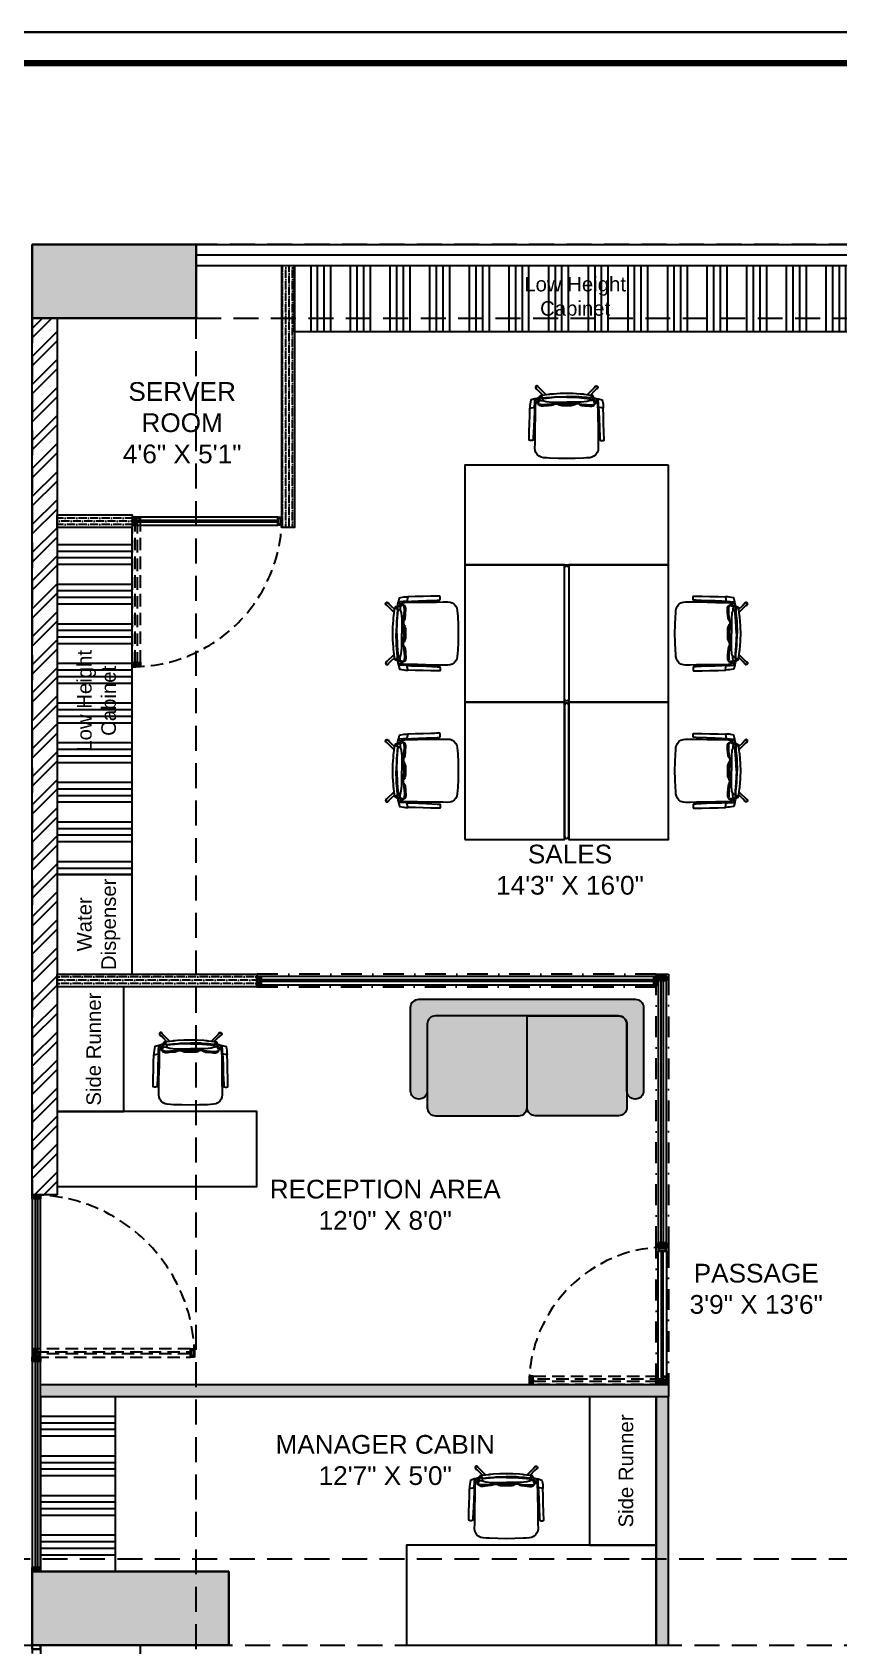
# Model space of a CAD drawing. Header units: inches. Extents: x -1805 to -919, y 1140 to 1766.
# Drawn here: x -1391 to -1197.1, y 1378.3 to 1766.2 of the extents above; entities that cross this region are included whole.
import ezdxf

# ---------------------------------------------------------------- set-up
doc = ezdxf.new("R2010")
doc.units = ezdxf.units.IN
for name, pattern in [('( Dashed )', [0.75, 0.5, -0.25]), ('( Hidden )', [0.375, 0.25, -0.125]), ('DASHDOT', [1, 0.5, -0.25, 0, -0.25])]:
    doc.linetypes.add(name, pattern=pattern)
for name, color, linetype in [('.', 252, 'Continuous'), ('I- Beam', 1, '( Hidden )'), ('I- Furniture', 42, 'Continuous'), ('I- Glass', 4, 'Continuous'), ('I- Partitions', 42, 'Continuous'), ('I- Text', 251, 'Continuous'), ('I- WAll', 251, 'Continuous'), ('I- Window', 140, 'Continuous')]:
    doc.layers.add(name, color=color, linetype=linetype)
doc.layers.add('I- Column', color=1, linetype='Continuous', lineweight=30)
doc.layers.add('I- Name Plate', color=250, linetype='Continuous', true_color=0x333333)
doc.styles.get("Standard").update_dxf_attribs({"font": 'arial.ttf'})

# ---------------------------------------------------------------- blocks, each defined once
blk = doc.blocks.new('Chair')
at = {"layer": 'I- Furniture', "elevation": 0}
for points in [[(-201.951, 1576.528), (-201.956, 1576.53), (-201.958, 1576.536), (-201.959, 1576.54), (-201.961, 1576.552), (-201.962, 1576.593), (-201.962, 1576.644), (-201.964, 1576.706), (-201.964, 1576.741), (-201.964, 1576.784), (-201.965, 1576.832), (-201.966, 1576.866), (-201.964, 1576.883), (-201.958, 1576.899), (-201.948, 1576.913), (-201.934, 1576.925), (-201.919, 1576.932), (-201.903, 1576.936), (-201.879, 1576.937), (-201.858, 1576.939), (-201.796, 1576.941), (-201.733, 1576.943), (-201.671, 1576.941), (-201.608, 1576.939), (-201.588, 1576.937), (-201.563, 1576.936), (-201.547, 1576.932), (-201.533, 1576.925), (-201.518, 1576.913), (-201.509, 1576.899), (-201.503, 1576.883), (-201.501, 1576.866), (-201.502, 1576.832), (-201.502, 1576.784), (-201.502, 1576.741), (-201.503, 1576.706), (-201.505, 1576.644), (-201.505, 1576.593), (-201.506, 1576.552), (-201.508, 1576.54), (-201.509, 1576.536), (-201.511, 1576.53), (-201.516, 1576.528)], [(-201.968, 1576.565), (-201.97, 1576.6), (-201.972, 1576.651), (-201.974, 1576.711), (-201.978, 1576.788), (-201.978, 1576.806), (-201.979, 1576.807), (-201.984, 1576.809), (-201.988, 1576.81), (-201.993, 1576.81), (-201.998, 1576.81), (-202.003, 1576.809), (-202.007, 1576.807), (-202.008, 1576.807), (-202.008, 1576.806), (-202.008, 1576.804), (-202.008, 1576.797), (-202.008, 1576.789), (-202.008, 1576.784), (-202.007, 1576.769), (-202.007, 1576.757), (-202.007, 1576.743), (-202.005, 1576.686), (-202.004, 1576.627), (-202.002, 1576.576), (-202.002, 1576.574), (-202.002, 1576.573), (-202.001, 1576.573)], [(-201.499, 1576.565), (-201.497, 1576.6), (-201.495, 1576.651), (-201.493, 1576.711), (-201.489, 1576.788), (-201.488, 1576.806), (-201.488, 1576.807), (-201.483, 1576.809), (-201.478, 1576.81), (-201.474, 1576.81), (-201.469, 1576.81), (-201.464, 1576.809), (-201.46, 1576.807), (-201.459, 1576.807), (-201.459, 1576.806), (-201.459, 1576.804), (-201.459, 1576.797), (-201.459, 1576.789), (-201.459, 1576.784), (-201.459, 1576.769), (-201.46, 1576.757), (-201.46, 1576.743), (-201.462, 1576.686), (-201.463, 1576.627), (-201.464, 1576.576), (-201.465, 1576.574), (-201.465, 1576.573), (-201.465, 1576.573)], [(-201.933, 1576.497), (-201.943, 1576.499), (-201.949, 1576.501), (-201.966, 1576.504), (-201.994, 1576.512), (-201.995, 1576.513), (-202.001, 1576.543), (-202.001, 1576.556), (-202.002, 1576.573), (-202.001, 1576.573), (-201.969, 1576.566), (-201.968, 1576.565), (-201.968, 1576.56), (-201.966, 1576.554), (-201.963, 1576.549), (-201.96, 1576.547)], [(-201.534, 1576.497), (-201.523, 1576.499), (-201.518, 1576.501), (-201.501, 1576.504), (-201.473, 1576.512), (-201.472, 1576.513), (-201.466, 1576.543), (-201.465, 1576.556), (-201.465, 1576.573), (-201.466, 1576.573), (-201.498, 1576.566), (-201.499, 1576.565), (-201.499, 1576.56), (-201.5, 1576.554), (-201.504, 1576.549), (-201.507, 1576.547)], [(-201.968, 1576.56), (-201.967, 1576.538), (-201.966, 1576.512), (-201.966, 1576.507), (-201.966, 1576.505), (-201.968, 1576.505), (-201.968, 1576.505)], [(-201.96, 1576.503), (-201.957, 1576.509), (-201.955, 1576.514), (-201.952, 1576.525), (-201.948, 1576.532), (-201.947, 1576.532), (-201.946, 1576.53), (-201.944, 1576.525), (-201.929, 1576.485), (-201.926, 1576.48), (-201.924, 1576.479), (-201.922, 1576.48), (-201.92, 1576.483), (-201.918, 1576.486), (-201.916, 1576.489), (-201.912, 1576.496), (-201.909, 1576.497), (-201.903, 1576.497), (-201.894, 1576.497), (-201.883, 1576.496), (-201.866, 1576.494), (-201.822, 1576.49), (-201.809, 1576.489), (-201.734, 1576.487)], [(-201.887, 1576.474), (-201.945, 1576.415), (-201.948, 1576.413), (-201.95, 1576.413), (-201.953, 1576.413), (-201.955, 1576.413), (-201.957, 1576.415), (-201.959, 1576.417), (-201.96, 1576.42), (-201.96, 1576.422), (-201.959, 1576.425), (-201.958, 1576.427), (-201.939, 1576.445), (-201.908, 1576.477)], [(-201.734, 1576.492), (-201.822, 1576.496), (-201.881, 1576.501), (-201.903, 1576.502), (-201.91, 1576.502), (-201.912, 1576.501), (-201.917, 1576.492), (-201.921, 1576.487), (-201.924, 1576.485), (-201.926, 1576.485), (-201.929, 1576.49), (-201.943, 1576.526), (-201.948, 1576.534), (-201.95, 1576.533), (-201.952, 1576.525)], [(-201.815, 1576.529), (-201.815, 1576.529), (-201.815, 1576.534), (-201.815, 1576.534), (-201.82, 1576.537), (-201.825, 1576.539), (-201.829, 1576.541), (-201.843, 1576.544), (-201.853, 1576.545), (-201.879, 1576.547), (-201.897, 1576.548), (-201.908, 1576.548), (-201.925, 1576.547), (-201.93, 1576.546), (-201.94, 1576.543), (-201.942, 1576.542), (-201.939, 1576.536), (-201.936, 1576.527), (-201.932, 1576.515), (-201.928, 1576.503), (-201.925, 1576.494)], [(-201.815, 1576.534), (-201.818, 1576.538), (-201.825, 1576.544), (-201.834, 1576.55), (-201.845, 1576.553), (-201.868, 1576.555), (-201.887, 1576.557), (-201.903, 1576.558), (-201.917, 1576.558), (-201.923, 1576.557), (-201.928, 1576.555), (-201.933, 1576.553), (-201.936, 1576.55), (-201.939, 1576.547), (-201.941, 1576.544), (-201.941, 1576.543)], [(-201.931, 1576.516), (-201.912, 1576.518), (-201.9, 1576.519)], [(-201.914, 1576.498), (-201.921, 1576.492), (-201.922, 1576.491), (-201.923, 1576.491), (-201.924, 1576.492), (-201.925, 1576.493)], [(-201.543, 1576.479), (-201.601, 1576.471), (-201.608, 1576.47), (-201.612, 1576.469), (-201.62, 1576.469), (-201.637, 1576.467), (-201.685, 1576.464), (-201.733, 1576.463), (-201.782, 1576.464), (-201.83, 1576.467), (-201.847, 1576.469), (-201.855, 1576.469), (-201.859, 1576.47), (-201.865, 1576.471), (-201.924, 1576.479)], [(-201.911, 1576.504), (-201.909, 1576.51), (-201.9, 1576.519), (-201.884, 1576.525), (-201.84, 1576.529), (-201.815, 1576.529), (-201.804, 1576.529), (-201.768, 1576.529), (-201.734, 1576.529)], [(-201.822, 1576.542), (-201.809, 1576.541)], [(-201.809, 1576.541), (-201.807, 1576.541), (-201.803, 1576.542), (-201.796, 1576.545)], [(-201.805, 1576.534), (-201.796, 1576.545), (-201.792, 1576.548), (-201.785, 1576.552), (-201.775, 1576.554), (-201.767, 1576.555), (-201.762, 1576.555), (-201.733, 1576.555), (-201.704, 1576.555), (-201.7, 1576.555), (-201.692, 1576.554), (-201.682, 1576.552), (-201.675, 1576.548), (-201.671, 1576.545), (-201.662, 1576.534)], [(-201.804, 1576.529), (-201.805, 1576.534), (-201.79, 1576.539), (-201.777, 1576.541), (-201.733, 1576.543), (-201.69, 1576.541), (-201.676, 1576.539), (-201.662, 1576.534), (-201.662, 1576.529)], [(-201.733, 1576.492), (-201.645, 1576.496), (-201.586, 1576.501), (-201.564, 1576.502), (-201.557, 1576.502), (-201.555, 1576.501), (-201.549, 1576.492), (-201.546, 1576.487), (-201.543, 1576.485), (-201.541, 1576.485), (-201.538, 1576.49), (-201.524, 1576.526), (-201.519, 1576.534), (-201.517, 1576.533), (-201.515, 1576.525)], [(-201.507, 1576.503), (-201.51, 1576.509), (-201.512, 1576.514), (-201.514, 1576.525), (-201.518, 1576.532), (-201.52, 1576.532), (-201.521, 1576.53), (-201.523, 1576.525), (-201.538, 1576.485), (-201.541, 1576.48), (-201.543, 1576.479), (-201.544, 1576.48), (-201.547, 1576.483), (-201.549, 1576.486), (-201.551, 1576.489), (-201.555, 1576.496), (-201.557, 1576.497), (-201.564, 1576.497), (-201.573, 1576.497), (-201.583, 1576.496), (-201.601, 1576.494), (-201.645, 1576.49), (-201.658, 1576.489), (-201.733, 1576.487)], [(-201.556, 1576.504), (-201.557, 1576.51), (-201.567, 1576.519), (-201.583, 1576.525), (-201.626, 1576.529), (-201.652, 1576.529), (-201.662, 1576.529), (-201.699, 1576.529), (-201.733, 1576.529)], [(-201.658, 1576.541), (-201.66, 1576.541), (-201.664, 1576.542), (-201.671, 1576.545)], [(-201.644, 1576.542), (-201.658, 1576.541)], [(-201.652, 1576.529), (-201.652, 1576.529), (-201.651, 1576.534), (-201.651, 1576.534), (-201.646, 1576.537), (-201.641, 1576.539), (-201.638, 1576.541), (-201.623, 1576.544), (-201.614, 1576.545), (-201.588, 1576.547), (-201.569, 1576.548), (-201.559, 1576.548), (-201.542, 1576.547), (-201.537, 1576.546), (-201.527, 1576.543), (-201.525, 1576.542), (-201.527, 1576.536), (-201.531, 1576.527), (-201.534, 1576.515), (-201.539, 1576.503), (-201.542, 1576.494)], [(-201.651, 1576.534), (-201.648, 1576.538), (-201.642, 1576.544), (-201.633, 1576.55), (-201.621, 1576.553), (-201.599, 1576.555), (-201.579, 1576.557), (-201.564, 1576.558), (-201.55, 1576.558), (-201.544, 1576.557), (-201.539, 1576.555), (-201.534, 1576.553), (-201.531, 1576.55), (-201.528, 1576.547), (-201.526, 1576.544), (-201.525, 1576.543)], [(-201.58, 1576.474), (-201.522, 1576.415), (-201.518, 1576.413), (-201.517, 1576.413), (-201.514, 1576.413), (-201.512, 1576.413), (-201.509, 1576.415), (-201.508, 1576.417), (-201.507, 1576.42), (-201.507, 1576.422), (-201.508, 1576.425), (-201.509, 1576.427), (-201.528, 1576.445), (-201.558, 1576.477)], [(-201.536, 1576.516), (-201.555, 1576.518), (-201.567, 1576.519)], [(-201.549, 1576.494), (-201.546, 1576.492), (-201.545, 1576.491), (-201.544, 1576.491), (-201.543, 1576.492), (-201.542, 1576.493)], [(-201.499, 1576.56), (-201.5, 1576.538), (-201.501, 1576.512), (-201.501, 1576.507), (-201.501, 1576.505), (-201.499, 1576.505), (-201.499, 1576.505)], [(-201.938, 1576.422), (-201.939, 1576.42), (-201.942, 1576.416), (-201.944, 1576.413), (-201.946, 1576.411), (-201.95, 1576.41), (-201.953, 1576.41), (-201.956, 1576.411), (-201.959, 1576.413), (-201.961, 1576.416), (-201.962, 1576.419), (-201.962, 1576.423), (-201.961, 1576.426), (-201.959, 1576.429), (-201.956, 1576.431), (-201.951, 1576.434)], [(-201.529, 1576.422), (-201.527, 1576.42), (-201.525, 1576.416), (-201.523, 1576.413), (-201.52, 1576.411), (-201.517, 1576.41), (-201.514, 1576.41), (-201.51, 1576.411), (-201.508, 1576.413), (-201.506, 1576.416), (-201.505, 1576.419), (-201.505, 1576.423), (-201.506, 1576.426), (-201.508, 1576.429), (-201.511, 1576.431), (-201.516, 1576.434)]]:
    blk.add_lwpolyline(points, dxfattribs=at)

msp = doc.modelspace()

# ---------------------------------------------------------------- hatches: boundary and pattern name
at = {"layer": '.', "transparency": 33554623}
h = msp.add_hatch(dxfattribs=at)
h.set_pattern_fill('ANSI36', color=42, scale=0.25, angle=45)
h.set_pattern_definition([(90, (-976.8282, 0), (-0.79375, 1.3890625), [1.984375, -0.396875, 0, -0.396875])])
h.paths.add_polyline_path([(-1330.974, 1710.16), (-1327.974, 1710.16), (-1327.974, 1647.16), (-1330.974, 1647.16)])
at = {"layer": '.', "transparency": 33554687}
h = msp.add_hatch(dxfattribs=at)
h.set_pattern_fill('ANSI34', color=42, scale=0.5, angle=45)
h.paths.add_polyline_path([(-1193.039, 1694.16), (-1327.974, 1694.16), (-1327.974, 1710.16), (-1193.039, 1710.16)])
at = {"layer": '.', "transparency": 33554623}
h = msp.add_hatch(dxfattribs=at)
h.set_pattern_fill('ANSI36', color=42, scale=0.25, angle=135)
h.set_pattern_definition([(180, (-977.8282, 0), (-1.3890625, -0.79375), [1.984375, -0.396875, 0, -0.396875])])
h.paths.add_polyline_path([(-1366.974, 1647.16), (-1384.974, 1647.16), (-1384.974, 1650.16), (-1366.974, 1650.16)])
at = {"layer": '.', "transparency": 33554687}
h = msp.add_hatch(dxfattribs=at)
h.set_pattern_fill('ANSI34', color=42, scale=0.5, angle=135)
h.paths.add_polyline_path([(-1384.974, 1563.722), (-1366.974, 1563.722), (-1366.974, 1647.16), (-1384.974, 1647.16)])
at = {"layer": '.', "transparency": 33554623}
h = msp.add_hatch(dxfattribs=at)
h.set_pattern_fill('ANSI36', color=42, scale=0.25, angle=135)
h.paths.add_polyline_path([(-1384.974, 1539.722), (-1336.974, 1539.722), (-1336.974, 1536.722), (-1384.974, 1536.722)])
h = msp.add_hatch(dxfattribs=at)
h.set_pattern_fill('ANSI36', color=42, scale=0.25, angle=135)
h.paths.add_polyline_path([(-1388.972, 1441.149), (-1238.039, 1441.149), (-1238.039, 1438.149), (-1388.972, 1438.149)])
at = {"layer": '.', "transparency": 33554687}
h = msp.add_hatch(dxfattribs=at)
h.set_pattern_fill('ANSI34', color=42, scale=0.5, angle=135)
h.paths.add_polyline_path([(-1388.972, 1396.149), (-1370.972, 1396.149), (-1370.972, 1438.149), (-1388.972, 1438.149)])
at = {"layer": '.', "transparency": 33554495}
h = msp.add_hatch(color=42, dxfattribs=at)
h.dxf.hatch_style = 1
h.paths.add_polyline_path([(-1241.039, 1378.479), (-1238.039, 1378.479), (-1238.039, 1438.149), (-1241.039, 1438.149)])
at = {"true_color": 0x636466, "transparency": 33554687}
h = msp.add_hatch(dxfattribs=at)
h.set_pattern_fill('ANSI32', color=251, scale=0.5)
h.set_pattern_definition([(45, (-977.828, 0), (-3.367596, 3.367596), []), (45, (-975.583, 0), (-3.367596, 3.367596), [])])
h.paths.add_polyline_path([(-1390.974, 1697.432), (-1384.974, 1697.432), (-1384.974, 1486.722), (-1390.974, 1486.722)])
at = {"layer": 'I- Furniture', "true_color": 0x939598, "transparency": 33554687}
h = msp.add_hatch(color=252, dxfattribs=at)
h.dxf.hatch_style = 1
h.paths.add_polyline_path([(-1390.974, 1715.16), (-1351.604, 1715.16), (-1351.604, 1697.432), (-1390.974, 1697.432)])
h = msp.add_hatch(color=252, dxfattribs=at)
h.dxf.hatch_style = 1
h.paths.add_polyline_path([(-1390.972, 1396.149), (-1343.731, 1396.149), (-1343.731, 1378.479), (-1390.972, 1378.479)])
at = {"layer": 'I- Name Plate', "true_color": 0x504134, "transparency": 33554623}
msp.add_hatch(color=49, dxfattribs=at).paths.add_polyline_path([(-1250.039, 1529.722, -0.4142136), (-1248.039, 1527.722), (-1248.039, 1511.722, 0.4142136), (-1246.039, 1509.722, 0.4142136), (-1244.039, 1511.722), (-1244.039, 1531.722, 0.4142136), (-1246.039, 1533.722), (-1298.039, 1533.722, 0.4142136), (-1300.039, 1531.722), (-1300.039, 1511.722, 0.4142136), (-1298.039, 1509.722, 0.4142136), (-1296.039, 1511.722), (-1296.039, 1527.722, -0.4142136), (-1294.039, 1529.722)])
at = {"layer": 'I- Name Plate', "true_color": 0xc0b2a5, "transparency": 33554623}
for points in [[(-1274.039, 1505.722, 0.4142136), (-1272.039, 1507.722), (-1272.039, 1529.722), (-1294.039, 1529.722, 0.4142136), (-1296.039, 1527.722), (-1296.039, 1507.722, 0.4142136), (-1294.039, 1505.722)], [(-1250.039, 1505.722, 0.4142136), (-1248.039, 1507.722), (-1248.039, 1527.722, 0.4142136), (-1250.039, 1529.722), (-1272.039, 1529.722), (-1272.039, 1507.722, 0.4142136), (-1270.039, 1505.722)]]:
    msp.add_hatch(color=253, dxfattribs=at).paths.add_polyline_path(points)

# ---------------------------------------------------------------- linework, layer by layer
at = {"layer": 'I- Beam', "ltscale": 24, "elevation": 0}
for points in [[(-1103.514, 1715.16), (-1351.604, 1715.16), (-1351.604, 1697.432), (-1103.514, 1697.432)], [(-1351.604, 1697.432), (-1390.972, 1697.432), (-1390.972, 1188.487), (-1351.604, 1188.487)], [(-1103.514, 1399.13), (-1717.81, 1399.119), (-1717.81, 1378.415), (-1103.514, 1378.426)]]:
    msp.add_lwpolyline(points, close=True, dxfattribs=at)
at = {"layer": 'I- Column', "elevation": 0}
for points in [[(-1390.974, 1715.16), (-1351.604, 1715.16), (-1351.604, 1697.432), (-1390.974, 1697.432)], [(-1390.972, 1396.149), (-1343.731, 1396.149), (-1343.731, 1378.479), (-1390.972, 1378.479)]]:
    msp.add_lwpolyline(points, close=True, dxfattribs=at)
at = {"layer": 'I- Furniture', "elevation": 0}
for points in [[(-1193.039, 1694.16), (-1327.974, 1694.16), (-1327.974, 1710.16), (-1193.039, 1710.16)], [(-1238.039, 1662.16), (-1287.039, 1662.16), (-1287.039, 1638.16), (-1238.039, 1638.16)], [(-1384.974, 1563.722), (-1366.974, 1563.722), (-1366.974, 1647.16), (-1384.974, 1647.16)], [(-1287.039, 1605.16), (-1263.039, 1605.16), (-1263.039, 1638.16), (-1287.039, 1638.16)], [(-1238.039, 1638.16), (-1262.039, 1638.16), (-1262.039, 1605.16), (-1238.039, 1605.16)], [(-1287.039, 1572.16), (-1263.039, 1572.16), (-1263.039, 1605.16), (-1287.039, 1605.16)], [(-1238.039, 1605.16), (-1262.039, 1605.16), (-1262.039, 1572.16), (-1238.039, 1572.16)], [(-1384.974, 1539.722), (-1366.974, 1539.722), (-1366.974, 1563.722), (-1384.974, 1563.722)], [(-1384.974, 1506.722), (-1368.974, 1506.722), (-1368.974, 1536.722), (-1384.974, 1536.722)], [(-1384.974, 1488.722), (-1336.974, 1488.722), (-1336.974, 1506.722), (-1384.974, 1506.722)], [(-1388.972, 1396.149), (-1370.972, 1396.149), (-1370.972, 1438.149), (-1388.972, 1438.149)], [(-1241.039, 1402.479), (-1241.039, 1438.149), (-1257.039, 1438.149), (-1257.039, 1402.479)], [(-1301.039, 1378.479), (-1241.039, 1378.479), (-1241.039, 1402.479), (-1301.039, 1402.479)], [(-1388.972, 1341.681), (-1364.972, 1341.681), (-1364.972, 1378.479), (-1388.972, 1378.479)]]:
    msp.add_lwpolyline(points, close=True, dxfattribs=at)
for points in [[(-1300.039, 1511.722), (-1300.039, 1531.722, -0.4142136), (-1298.039, 1533.722), (-1246.039, 1533.722, -0.4142136), (-1244.039, 1531.722), (-1244.039, 1511.722, -0.4142136), (-1246.039, 1509.722), (-1246.039, 1509.722, -0.4142136), (-1248.039, 1511.722), (-1248.039, 1527.722, 0.4142136), (-1250.039, 1529.722), (-1294.039, 1529.722, 0.4142136), (-1296.039, 1527.722), (-1296.039, 1511.722, -0.4142136), (-1298.039, 1509.722), (-1298.039, 1509.722, -0.4142136)], [(-1296.039, 1527.722), (-1296.039, 1507.722, 0.4142136), (-1294.039, 1505.722), (-1274.039, 1505.722, 0.4142136), (-1272.039, 1507.722), (-1272.039, 1529.722), (-1294.039, 1529.722, 0.4142136)], [(-1248.039, 1527.722), (-1248.039, 1507.722, -0.4142136), (-1250.039, 1505.722), (-1270.039, 1505.722, -0.4142136), (-1272.039, 1507.722), (-1272.039, 1529.722), (-1250.039, 1529.722, -0.4142136)]]:
    msp.add_lwpolyline(points, format="xyb", close=True, dxfattribs=at)
at = {"layer": 'I- Glass', "color": 251, "linetype": '( Dashed )', "ltscale": 6, "true_color": 0x636466, "elevation": 0}
for points in [[(-1364.974, 1649.66), (-1366.974, 1649.66), (-1366.974, 1648.66), (-1364.974, 1648.66)], [(-1366.974, 1649.66), (-1366.974, 1647.66), (-1365.974, 1647.66), (-1365.974, 1649.66)], [(-1366.974, 1614.66), (-1364.974, 1614.66), (-1364.974, 1648.66), (-1366.974, 1648.66)], [(-1365.224, 1649.41), (-1366.724, 1649.41), (-1366.724, 1648.91), (-1365.224, 1648.91)], [(-1366.724, 1649.41), (-1366.724, 1647.91), (-1366.224, 1647.91), (-1366.224, 1649.41)], [(-1330.974, 1649.66), (-1330.974, 1647.66), (-1331.974, 1647.66), (-1331.974, 1649.66)], [(-1331.224, 1649.41), (-1331.224, 1647.91), (-1331.724, 1647.91), (-1331.724, 1649.41)], [(-1364.974, 1613.66), (-1366.974, 1613.66), (-1366.974, 1614.66), (-1364.974, 1614.66)], [(-1365.224, 1613.91), (-1366.724, 1613.91), (-1366.724, 1614.41), (-1365.224, 1614.41)], [(-1390.972, 1486.722), (-1388.972, 1486.722), (-1388.972, 1485.722), (-1390.972, 1485.722)], [(-1390.722, 1486.472), (-1389.222, 1486.472), (-1389.222, 1485.972), (-1390.722, 1485.972)], [(-1238.539, 1474.149), (-1240.539, 1474.149), (-1240.539, 1473.149), (-1238.539, 1473.149)], [(-1238.789, 1473.899), (-1240.289, 1473.899), (-1240.289, 1473.399), (-1238.789, 1473.399)], [(-1390.972, 1449.722), (-1390.972, 1447.722), (-1389.972, 1447.722), (-1389.972, 1449.722)], [(-1390.972, 1447.722), (-1388.972, 1447.722), (-1388.972, 1448.722), (-1390.972, 1448.722)], [(-1390.722, 1449.472), (-1390.722, 1447.972), (-1390.222, 1447.972), (-1390.222, 1449.472)], [(-1390.722, 1447.972), (-1389.222, 1447.972), (-1389.222, 1448.472), (-1390.722, 1448.472)], [(-1352.972, 1447.722), (-1352.972, 1449.722), (-1389.972, 1449.722), (-1389.972, 1447.722)], [(-1351.972, 1449.722), (-1351.972, 1447.722), (-1352.972, 1447.722), (-1352.972, 1449.722)], [(-1352.222, 1449.472), (-1352.222, 1447.972), (-1352.722, 1447.972), (-1352.722, 1449.472)], [(-1271.539, 1443.149), (-1271.539, 1441.149), (-1270.539, 1441.149), (-1270.539, 1443.149)], [(-1271.289, 1442.899), (-1271.289, 1441.399), (-1270.789, 1441.399), (-1270.789, 1442.899)], [(-1270.539, 1441.149), (-1270.539, 1443.149), (-1239.539, 1443.149), (-1239.539, 1441.149)], [(-1238.539, 1443.149), (-1238.539, 1441.149), (-1239.539, 1441.149), (-1239.539, 1443.149)], [(-1238.789, 1442.899), (-1238.789, 1441.399), (-1239.289, 1441.399), (-1239.289, 1442.899)], [(-1238.539, 1441.149), (-1240.539, 1441.149), (-1240.539, 1442.149), (-1238.539, 1442.149)], [(-1238.789, 1441.399), (-1240.289, 1441.399), (-1240.289, 1441.899), (-1238.789, 1441.899)]]:
    msp.add_lwpolyline(points, close=True, dxfattribs=at)
at = {"layer": 'I- Glass', "linetype": '( Dashed )', "ltscale": 6, "elevation": 0}
for points in [[(-1365.724, 1614.66), (-1366.224, 1614.66), (-1366.224, 1648.66), (-1365.724, 1648.66)], [(-1352.972, 1448.972), (-1352.972, 1448.472), (-1389.972, 1448.472), (-1389.972, 1448.972)], [(-1270.539, 1442.399), (-1270.539, 1441.899), (-1239.539, 1441.899), (-1239.539, 1442.399)]]:
    msp.add_lwpolyline(points, close=True, dxfattribs=at)
at = {"layer": 'I- Glass', "color": 251, "true_color": 0x636466, "elevation": 0}
for points in [[(-1331.974, 1647.66), (-1331.974, 1649.66), (-1365.974, 1649.66), (-1365.974, 1647.66)], [(-1241.539, 1537.222), (-1241.539, 1539.222), (-1335.974, 1539.222), (-1335.974, 1537.222)], [(-1238.539, 1538.222), (-1240.539, 1538.222), (-1240.539, 1475.149), (-1238.539, 1475.149)], [(-1388.972, 1485.722), (-1390.972, 1485.722), (-1390.972, 1448.722), (-1388.972, 1448.722)], [(-1240.539, 1473.149), (-1238.539, 1473.149), (-1238.539, 1442.149), (-1240.539, 1442.149)], [(-1388.972, 1446.722), (-1390.972, 1446.722), (-1390.972, 1397.149), (-1388.972, 1397.149)]]:
    msp.add_lwpolyline(points, close=True, dxfattribs=at)
at = {"layer": 'I- Glass', "elevation": 0}
for points in [[(-1331.974, 1648.91), (-1331.974, 1648.41), (-1365.974, 1648.41), (-1365.974, 1648.91)], [(-1241.539, 1538.472), (-1241.539, 1537.972), (-1335.974, 1537.972), (-1335.974, 1538.472)], [(-1239.789, 1538.222), (-1239.289, 1538.222), (-1239.289, 1475.149), (-1239.789, 1475.149)], [(-1390.222, 1485.722), (-1389.722, 1485.722), (-1389.722, 1448.722), (-1390.222, 1448.722)], [(-1239.289, 1473.149), (-1239.789, 1473.149), (-1239.789, 1442.149), (-1239.289, 1442.149)], [(-1390.222, 1446.722), (-1389.722, 1446.722), (-1389.722, 1397.149), (-1390.222, 1397.149)]]:
    msp.add_lwpolyline(points, close=True, dxfattribs=at)
for points in [[(-1262.539, 1605.41), (-1262.539, 1605.41, -0.4142136), (-1263.039, 1605.91), (-1263.039, 1637.41, -0.4142136), (-1262.539, 1637.91), (-1262.539, 1637.91, -0.4142136), (-1262.039, 1637.41), (-1262.039, 1605.91, -0.4142136)], [(-1262.539, 1604.91), (-1262.539, 1604.91, 0.4142136), (-1263.039, 1604.41), (-1263.039, 1572.91, 0.4142136), (-1262.539, 1572.41), (-1262.539, 1572.41, 0.4142136), (-1262.039, 1572.91), (-1262.039, 1604.41, 0.4142136)]]:
    msp.add_lwpolyline(points, format="xyb", close=True, dxfattribs=at)
at = {"layer": 'I- Glass', "color": 251, "lineweight": 30, "true_color": 0x636466, "elevation": 0}
for points in [[(-1336.974, 1539.222), (-1336.974, 1537.222), (-1335.974, 1537.222), (-1335.974, 1539.222)], [(-1336.724, 1538.972), (-1336.724, 1537.472), (-1336.224, 1537.472), (-1336.224, 1538.972)], [(-1240.539, 1539.222), (-1240.539, 1537.222), (-1241.539, 1537.222), (-1241.539, 1539.222)], [(-1240.789, 1538.972), (-1240.789, 1537.472), (-1241.289, 1537.472), (-1241.289, 1538.972)], [(-1240.539, 1539.222), (-1238.539, 1539.222), (-1238.539, 1538.222), (-1240.539, 1538.222)], [(-1240.289, 1538.972), (-1238.789, 1538.972), (-1238.789, 1538.472), (-1240.289, 1538.472)], [(-1240.539, 1474.149), (-1238.539, 1474.149), (-1238.539, 1475.149), (-1240.539, 1475.149)], [(-1240.289, 1474.399), (-1238.789, 1474.399), (-1238.789, 1474.899), (-1240.289, 1474.899)], [(-1390.972, 1447.722), (-1388.972, 1447.722), (-1388.972, 1446.722), (-1390.972, 1446.722)], [(-1390.722, 1447.472), (-1389.222, 1447.472), (-1389.222, 1446.972), (-1390.722, 1446.972)], [(-1390.972, 1396.149), (-1388.972, 1396.149), (-1388.972, 1397.149), (-1390.972, 1397.149)], [(-1390.722, 1396.399), (-1389.222, 1396.399), (-1389.222, 1396.899), (-1390.722, 1396.899)], [(-1390.972, 1378.479), (-1388.972, 1378.479), (-1388.972, 1377.479), (-1390.972, 1377.479)]]:
    msp.add_lwpolyline(points, close=True, dxfattribs=at)
at = {"layer": 'I- Glass', "linetype": '( Dashed )', "ltscale": 6}
for centre, radius, start, end in [((-1366.974, 1649.66, 0), 36, 270, 0), ((-1390.972, 1447.722, 0), 39, 0, 90), ((-1238.539, 1441.149, 0), 33, 90, 180)]:
    msp.add_arc(centre, radius, start, end, dxfattribs=at)
at = {"layer": 'I- Name Plate', "lineweight": 30, "elevation": 0}
msp.add_lwpolyline([(-1804.844, 1140.041), (-919.269, 1140.041), (-919.269, 1766.187), (-1804.844, 1766.187)], close=True, dxfattribs=at)
at = {"layer": 'I- Name Plate', "lineweight": 40, "const_width": 1.473, "elevation": 0}
msp.add_lwpolyline([(-1797.413, 1147.472), (-926.7, 1147.472), (-926.7, 1758.757), (-1797.413, 1758.757)], close=True, dxfattribs=at)
at = {"layer": 'I- Partitions'}
msp.add_line((-1336.974, 1536.722, 0), (-1336.974, 1539.722, 0), dxfattribs=at)
at = {"layer": 'I- Partitions', "elevation": 0}
for points in [[(-1330.974, 1710.16), (-1327.974, 1710.16), (-1327.974, 1647.16), (-1330.974, 1647.16)], [(-1366.974, 1647.16), (-1384.974, 1647.16), (-1384.974, 1650.16), (-1366.974, 1650.16)], [(-1384.974, 1539.722), (-1336.974, 1539.722), (-1336.974, 1536.722), (-1384.974, 1536.722)], [(-1388.972, 1441.149), (-1238.039, 1441.149), (-1238.039, 1438.149), (-1388.972, 1438.149)]]:
    msp.add_lwpolyline(points, close=True, dxfattribs=at)
at = {"layer": 'I- Partitions', "linetype": 'DASHDOT', "ltscale": 10, "elevation": 0}
for points in [[(-1241.039, 1539.722), (-1336.974, 1539.722), (-1336.974, 1536.722), (-1241.039, 1536.722)], [(-1241.039, 1539.722), (-1238.039, 1539.722), (-1238.039, 1474.149), (-1241.039, 1474.149)], [(-1241.039, 1474.149), (-1238.039, 1474.149), (-1238.039, 1441.149), (-1241.039, 1441.149)]]:
    msp.add_lwpolyline(points, close=True, dxfattribs=at)
at = {"layer": 'I- Partitions', "color": 146, "true_color": 0x105689, "elevation": 0}
msp.add_lwpolyline([(-1241.039, 1378.479), (-1238.039, 1378.479), (-1238.039, 1438.149), (-1241.039, 1438.149)], close=True, dxfattribs=at)
at = {"layer": 'I- WAll', "elevation": 0}
msp.add_lwpolyline([(-1390.974, 1697.432), (-1384.974, 1697.432), (-1384.974, 1486.722), (-1390.974, 1486.722)], close=True, dxfattribs=at)
at = {"layer": 'I- Window', "ltscale": 5, "transparency": 33554687}
for p, q in [((-1351.604, 1715.16, 0), (-1103.514, 1715.16, 0)), ((-1351.604, 1710.16, 0), (-1103.514, 1710.16, 0))]:
    msp.add_line(p, q, dxfattribs=at)
at = {"layer": 'I- Window', "color": 254, "linetype": 'Continuous', "ltscale": 5, "transparency": 33554687}
msp.add_line((-1351.604, 1712.66, 0), (-1103.514, 1712.66, 0), dxfattribs=at)

# ---------------------------------------------------------------- block references
at = {"layer": 'I- Furniture', "xscale": 32.78954261174279, "yscale": 32.78954261174279, "zscale": 32.78954261174279}
for p, rotation in [((-7877.283, 53370.934, 0), 180), ((-52995.814, -4993.084, 0), 270), ((50470.735, 8236.403, 0), 90), ((-52995.814, -5026.084, 0), 270), ((50470.735, 8203.403, 0), 90), ((-7967.688, 53215.496, 0), 180), ((-7891.783, 53111.254, 0), 180)]:
    msp.add_blockref('Chair', p, dxfattribs=dict(at, rotation=rotation))

# ---------------------------------------------------------------- texts
at = {"layer": 'I- Text', "attachment_point": 1}
for s, width, heights, insert, char_height in [('\\pxqc;Low Height \\PCabinet ', 43.71835, [-9.453], (-1282.343, 1707.391, 0), 3.5), ('\\pxqc;SERVER \\PROOM^J4\'6" X 5\'1"', 71.48649, [-19.752], (-1390.693, 1682.083, 0), 4.5), ('\\pxqc;SALES\\P14\'3" X 16\'0"', 71.48649, [-12.175], (-1297.465, 1570.884, 0), 4.5), ('\\pxqc;RECEPTION AREA\\P12\'0" X 8\'0"', 71.48649, [-12.175], (-1341.878, 1490.335, 0), 4.5), ('\\pxqc;PASSAGE\\P3\'9" X 13\'6"', 71.48649, [-12.175], (-1252.704, 1470.129, 0), 4.5), ('\\pxqc;MANAGER CABIN\\P12\'7" X 5\'0"', 71.48649, [-12.172], (-1341.878, 1428.974, 0), 4.5)]:
    msp.add_mtext_dynamic_manual_height_columns(s, width=width, gutter_width=12.5, heights=heights, dxfattribs=dict(at, insert=insert, char_height=char_height))
at = {"layer": 'I- Text', "char_height": 3.5, "attachment_point": 1, "rotation": 90}
for s, heights, insert in [('\\pxqc;Low Height \\PCabinet ', [-9.453], (-1380.206, 1583.604, 0)), ('\\pxqc;Water \\PDispenser', [-10.305], (-1380.206, 1529.885, 0)), ('\\pxqc;Side Runner', [-3.619], (-1377.97, 1499.885, 0)), ('\\pxqc;Side Runner', [-3.619], (-1250.036, 1398.477, 0))]:
    msp.add_mtext_dynamic_manual_height_columns(s, width=43.71835, gutter_width=12.5, heights=heights, dxfattribs=dict(at, insert=insert))

doc.saveas('drawing.dxf')
